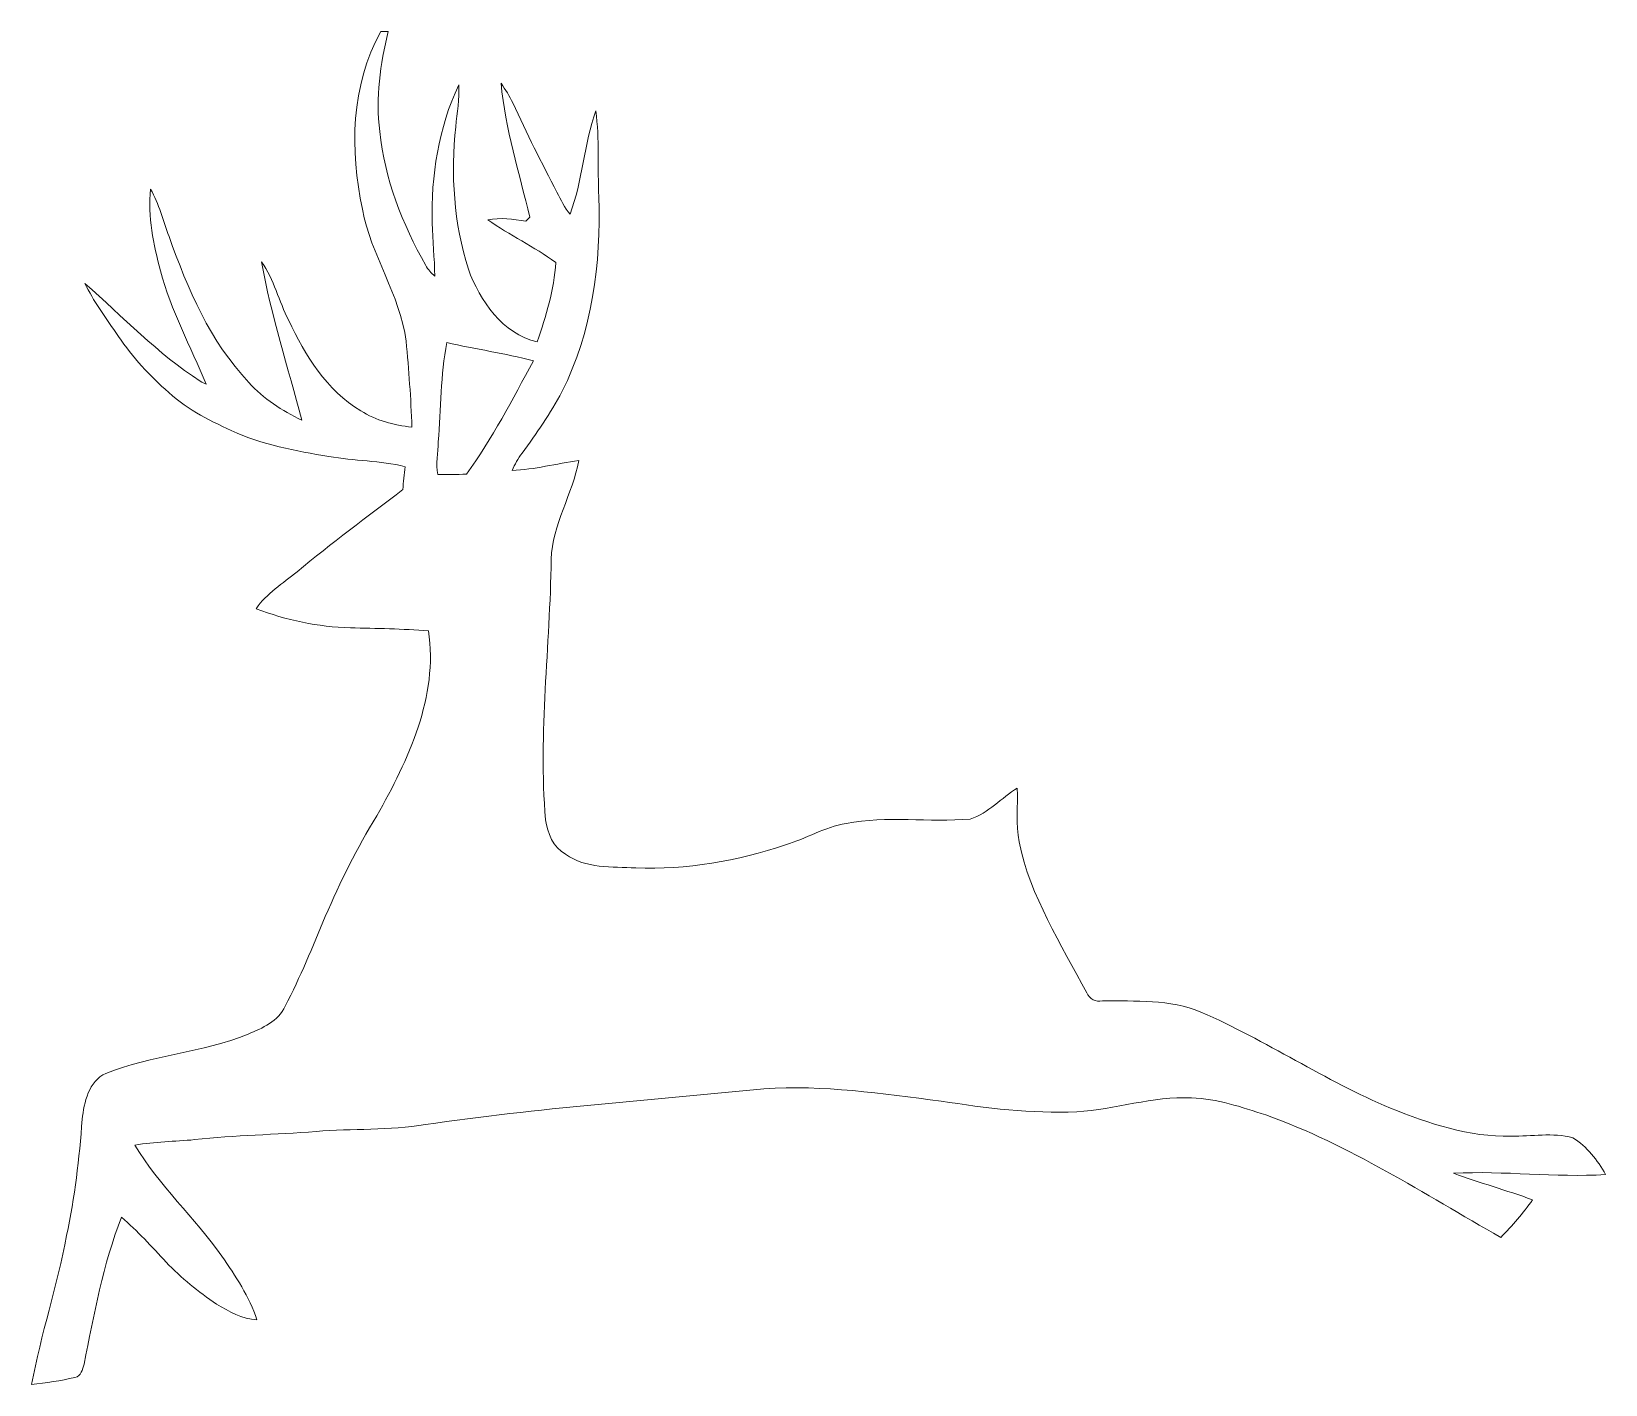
# Model space of a CAD drawing. Header units: centimetres. Extents: x -16.2 to 16.2, y -14 to 14.
import ezdxf

# ---------------------------------------------------------------- set-up
doc = ezdxf.new("R2010")
doc.units = ezdxf.units.CM
doc.header["$MEASUREMENT"] = 0
doc.layers.add('Layer 1', color=7, linetype='Continuous')

msp = doc.modelspace()

# ---------------------------------------------------------------- linework, layer by layer
at = {"layer": 'Layer 1', "color": 253, "lineweight": 9}
for points, knots in [([(-9.03006, 13.95554), (-8.97961, 13.95554), (-8.92881, 13.95518), (-8.87801, 13.95518), (-8.87801, 13.95518), (-9.03782, 13.28314), (-9.14824, 12.58499), (-9.05087, 11.89496), (-9.05087, 11.89496), (-8.95492, 10.91459), (-8.58556, 9.98149), (-8.10437, 9.12918), (-8.10437, 9.12918), (-8.05569, 9.04522), (-7.98901, 8.97361), (-7.91846, 8.90729), (-7.91846, 8.90729), (-7.91669, 9.27382), (-7.96784, 9.63824), (-7.96926, 10.00478), (-7.96926, 10.00478), (-7.99677, 10.97668), (-7.83873, 11.96728), (-7.42421, 12.85205), (-7.42421, 12.85205), (-7.40128, 12.56347), (-7.45808, 12.27808), (-7.48489, 11.99197), (-7.48489, 11.99197), (-7.59002, 11.00914), (-7.52405, 9.99878), (-7.22454, 9.05404), (-7.22454, 9.05404), (-6.98712, 8.39929), (-6.5211, 7.71595), (-5.80144, 7.55262), (-5.80144, 7.55262), (-5.62752, 8.08602), (-5.45254, 8.62824), (-5.42079, 9.19233), (-5.42079, 9.19233), (-5.87129, 9.51265), (-6.36941, 9.75677), (-6.82449, 10.06969), (-6.82449, 10.06969), (-6.56308, 10.12296), (-6.29885, 10.08274), (-6.03921, 10.04217), (-6.03921, 10.04217), (-6.01169, 10.06898), (-5.98417, 10.09544), (-5.95631, 10.12225), (-5.95631, 10.12225), (-6.1715, 11.03806), (-6.46677, 11.94506), (-6.54862, 12.88627), (-6.54862, 12.88627), (-6.45937, 12.75644), (-6.37152, 12.6245), (-6.30556, 12.48092), (-6.30556, 12.48092), (-6.0251, 11.85615), (-5.70971, 11.24797), (-5.39821, 10.63837), (-5.39821, 10.63837), (-5.31707, 10.48209), (-5.23558, 10.32439), (-5.12622, 10.18575), (-5.12622, 10.18575), (-4.86728, 10.87473), (-4.83518, 11.62932), (-4.59529, 12.32217), (-4.59529, 12.32217), (-4.51662, 11.73339), (-4.55966, 11.13755), (-4.53426, 10.54559), (-4.53426, 10.54559), (-4.48487, 9.17152), (-4.66902, 7.76005), (-5.29379, 6.5211), (-5.29379, 6.5211), (-5.53403, 6.07907), (-5.81766, 5.66173), (-6.11576, 5.25709), (-6.11576, 5.25709), (-6.19725, 5.14562), (-6.26816, 5.02602), (-6.32284, 4.89938), (-6.32284, 4.89938), (-5.85859, 4.92231), (-5.40597, 5.03731), (-4.94771, 5.10716), (-4.94771, 5.10716), (-5.07189, 4.40866), (-5.49417, 3.78954), (-5.51604, 3.06776), (-5.51604, 3.06776), (-5.53403, 1.27705), (-5.78838, -0.51294), (-5.62963, -2.30364), (-5.62963, -2.30364), (-5.59436, -2.57739), (-5.47723, -2.87761), (-5.22006, -3.01484), (-5.22006, -3.01484), (-4.80307, -3.31858), (-4.25909, -3.27448), (-3.77191, -3.29812), (-3.77191, -3.29812), (-2.72169, -3.33834), (-1.67217, -3.15807), (-0.67875, -2.82399), (-0.67875, -2.82399), (-0.25683, -2.6924), (0.1277, -2.4578), (0.56797, -2.38196), (0.56797, -2.38196), (1.41216, -2.21545), (2.28035, -2.36714), (3.1316, -2.29165), (3.1316, -2.29165), (3.50978, -2.17135), (3.77154, -1.85385), (4.10245, -1.65065), (4.10245, -1.65065), (4.11127, -2.02142), (4.07706, -2.39501), (4.13808, -2.76331), (4.13808, -2.76331), (4.37091, -3.8929), (5.00626, -4.87045), (5.53437, -5.87657), (5.53437, -5.87657), (5.58941, -5.99899), (5.71817, -6.07554), (5.85858, -6.04061), (5.85858, -6.04061), (6.53944, -6.04908), (7.24711, -6.00851), (7.89199, -6.27274), (7.89199, -6.27274), (9.23255, -6.85624), (10.44927, -7.68879), (11.80007, -8.25183), (11.80007, -8.25183), (12.5917, -8.57109), (13.42496, -8.85613), (14.29033, -8.83144), (14.29033, -8.83144), (14.71366, -8.83849), (15.14828, -8.75206), (15.56421, -8.86566), (15.56421, -8.86566), (15.85243, -9.04875), (16.0782, -9.32498), (16.23837, -9.62519), (16.23837, -9.62519), (15.19273, -9.68834), (14.14816, -9.54264), (13.10323, -9.59803), (13.10323, -9.59803), (13.64016, -9.7984), (14.19508, -9.94657), (14.732, -10.14624), (14.732, -10.14624), (14.53798, -10.42282), (14.31502, -10.67823), (14.07866, -10.91953), (14.07866, -10.91953), (12.49151, -10.02594), (10.95622, -9.00889), (9.22973, -8.39576), (9.22973, -8.39576), (8.72948, -8.23454), (8.22537, -8.05709), (7.69443, -8.04369), (7.69443, -8.04369), (6.89292, -8.001), (6.12457, -8.28851), (5.32906, -8.32873), (5.32906, -8.32873), (4.39031, -8.37424), (3.4544, -8.25183), (2.52835, -8.11001), (2.52835, -8.11001), (1.31621, -7.95549), (0.09983, -7.77311), (-1.12607, -7.85319), (-1.12607, -7.85319), (-3.45441, -8.09378), (-5.79226, -8.25077), (-8.10931, -8.59261), (-8.10931, -8.59261), (-8.85543, -8.71961), (-9.61532, -8.67481), (-10.36744, -8.73513), (-10.36744, -8.73513), (-11.20211, -8.80286), (-12.04066, -8.81168), (-12.87357, -8.90411), (-12.87357, -8.90411), (-13.28279, -8.9468), (-13.69731, -8.94292), (-14.103, -9.017), (-14.103, -9.017), (-13.60417, -9.85203), (-12.87075, -10.51313), (-12.3123, -11.30547), (-12.3123, -11.30547), (-12.02902, -11.71822), (-11.7401, -12.14191), (-11.58558, -12.62345), (-11.58558, -12.62345), (-11.89214, -12.60158), (-12.16378, -12.45094), (-12.42061, -12.29536), (-12.42061, -12.29536), (-12.79949, -12.04948), (-13.14274, -11.75138), (-13.46201, -11.43318), (-13.46201, -11.43318), (-13.75411, -11.10862), (-14.05256, -10.789), (-14.38311, -10.50325), (-14.38311, -10.50325), (-14.75917, -11.4808), (-14.95284, -12.51444), (-15.15322, -13.53855), (-15.15322, -13.53855), (-15.1825, -13.64368), (-15.2139, -13.78444), (-15.3409, -13.80808), (-15.3409, -13.80808), (-15.63476, -13.88392), (-15.93815, -13.91673), (-16.23837, -13.95554), (-16.23837, -13.95554), (-16.04116, -12.92154), (-15.70708, -11.91825), (-15.51482, -10.88249), (-15.51482, -10.88249), (-15.34337, -10.09297), (-15.25094, -9.2897), (-15.19167, -8.48501), (-15.19167, -8.48501), (-15.1504, -8.13329), (-15.06221, -7.69902), (-14.70237, -7.53639), (-14.70237, -7.53639), (-13.75516, -7.16174), (-12.71306, -7.11341), (-11.76867, -6.72712), (-11.76867, -6.72712), (-11.47269, -6.60259), (-11.14567, -6.46606), (-11.00597, -6.15139), (-11.00597, -6.15139), (-10.68988, -5.55413), (-10.43729, -4.92478), (-10.17553, -4.30213), (-10.17553, -4.30213), (-9.86438, -3.5881), (-9.52395, -2.88537), (-9.11261, -2.22285), (-9.11261, -2.22285), (-8.46279, -1.06821), (-7.84437, 0.23001), (-8.04616, 1.5942), (-8.04616, 1.5942), (-8.58274, 1.6316), (-9.12072, 1.64394), (-9.65836, 1.65347), (-9.65836, 1.65347), (-10.32405, 1.67287), (-10.98268, 1.81292), (-11.60498, 2.04787), (-11.60498, 2.04787), (-11.3852, 2.36502), (-11.05147, 2.56928), (-10.75973, 2.81199), (-10.75973, 2.81199), (-10.04923, 3.3976), (-9.31052, 3.94758), (-8.57815, 4.50497), (-8.57815, 4.50497), (-8.56404, 4.66231), (-8.54711, 4.82), (-8.52982, 4.97699), (-8.52982, 4.97699), (-9.04417, 5.10893), (-9.58039, 5.09623), (-10.10144, 5.18795), (-10.10144, 5.18795), (-10.78689, 5.30049), (-11.48045, 5.43101), (-12.11545, 5.72488), (-12.11545, 5.72488), (-12.60511, 5.94536), (-13.09053, 6.20042), (-13.48176, 6.57437), (-13.48176, 6.57437), (-13.86664, 6.9215), (-14.21377, 7.31202), (-14.49776, 7.74629), (-14.49776, 7.74629), (-14.72777, 8.0712), (-14.95955, 8.39752), (-15.13417, 8.757), (-15.13417, 8.757), (-14.35559, 8.07014), (-13.6324, 7.30955), (-12.7568, 6.74088), (-12.7568, 6.74088), (-12.71623, 6.71865), (-12.67425, 6.69995), (-12.63192, 6.68055), (-12.63192, 6.68055), (-12.95436, 7.4556), (-13.36393, 8.19997), (-13.57595, 9.0177), (-13.57595, 9.0177), (-13.71812, 9.56486), (-13.84124, 10.1353), (-13.78339, 10.70363), (-13.78339, 10.70363), (-13.60065, 10.40165), (-13.52903, 10.05029), (-13.40097, 9.72467), (-13.40097, 9.72467), (-13.01221, 8.64588), (-12.55501, 7.55756), (-11.7528, 6.71583), (-11.7528, 6.71583), (-11.45505, 6.3754), (-11.06594, 6.13057), (-10.6606, 5.9376), (-10.6606, 5.9376), (-10.94741, 7.0231), (-11.29419, 8.0966), (-11.49068, 9.20468), (-11.49068, 9.20468), (-11.23527, 8.83602), (-11.13156, 8.39188), (-10.93153, 7.995), (-10.93153, 7.995), (-10.58616, 7.27639), (-10.14977, 6.54685), (-9.44387, 6.13128), (-9.44387, 6.13128), (-9.13025, 5.92526), (-8.7563, 5.84129), (-8.38906, 5.79155), (-8.38906, 5.79155), (-8.40952, 6.38422), (-8.45221, 6.97618), (-8.50971, 7.56638), (-8.50971, 7.56638), (-8.63142, 8.5284), (-9.23573, 9.34014), (-9.41176, 10.2877), (-9.41176, 10.2877), (-9.66647, 11.5062), (-9.65306, 12.84499), (-9.03006, 13.95554), (-9.03006, 13.95554), (-9.03006, 13.95554), (-9.03006, 13.95554), (-9.03006, 13.95554)], [0, 0, 0, 0, 0.01075269, 0.01075269, 0.01075269, 0.01075269, 0.02150538, 0.02150538, 0.02150538, 0.02150538, 0.03225806, 0.03225806, 0.03225806, 0.03225806, 0.04301075, 0.04301075, 0.04301075, 0.04301075, 0.05376344, 0.05376344, 0.05376344, 0.05376344, 0.06451613, 0.06451613, 0.06451613, 0.06451613, 0.07526882, 0.07526882, 0.07526882, 0.07526882, 0.08602151, 0.08602151, 0.08602151, 0.08602151, 0.09677419, 0.09677419, 0.09677419, 0.09677419, 0.10752688, 0.10752688, 0.10752688, 0.10752688, 0.11827957, 0.11827957, 0.11827957, 0.11827957, 0.12903226, 0.12903226, 0.12903226, 0.12903226, 0.13978495, 0.13978495, 0.13978495, 0.13978495, 0.15053763, 0.15053763, 0.15053763, 0.15053763, 0.16129032, 0.16129032, 0.16129032, 0.16129032, 0.17204301, 0.17204301, 0.17204301, 0.17204301, 0.1827957, 0.1827957, 0.1827957, 0.1827957, 0.19354839, 0.19354839, 0.19354839, 0.19354839, 0.20430108, 0.20430108, 0.20430108, 0.20430108, 0.21505376, 0.21505376, 0.21505376, 0.21505376, 0.22580645, 0.22580645, 0.22580645, 0.22580645, 0.23655914, 0.23655914, 0.23655914, 0.23655914, 0.24731183, 0.24731183, 0.24731183, 0.24731183, 0.25806452, 0.25806452, 0.25806452, 0.25806452, 0.2688172, 0.2688172, 0.2688172, 0.2688172, 0.27956989, 0.27956989, 0.27956989, 0.27956989, 0.29032258, 0.29032258, 0.29032258, 0.29032258, 0.30107527, 0.30107527, 0.30107527, 0.30107527, 0.31182796, 0.31182796, 0.31182796, 0.31182796, 0.32258065, 0.32258065, 0.32258065, 0.32258065, 0.33333333, 0.33333333, 0.33333333, 0.33333333, 0.34408602, 0.34408602, 0.34408602, 0.34408602, 0.35483871, 0.35483871, 0.35483871, 0.35483871, 0.3655914, 0.3655914, 0.3655914, 0.3655914, 0.37634409, 0.37634409, 0.37634409, 0.37634409, 0.38709677, 0.38709677, 0.38709677, 0.38709677, 0.39784946, 0.39784946, 0.39784946, 0.39784946, 0.40860215, 0.40860215, 0.40860215, 0.40860215, 0.41935484, 0.41935484, 0.41935484, 0.41935484, 0.43010753, 0.43010753, 0.43010753, 0.43010753, 0.44086022, 0.44086022, 0.44086022, 0.44086022, 0.4516129, 0.4516129, 0.4516129, 0.4516129, 0.46236559, 0.46236559, 0.46236559, 0.46236559, 0.47311828, 0.47311828, 0.47311828, 0.47311828, 0.48387097, 0.48387097, 0.48387097, 0.48387097, 0.49462366, 0.49462366, 0.49462366, 0.49462366, 0.50537634, 0.50537634, 0.50537634, 0.50537634, 0.51612903, 0.51612903, 0.51612903, 0.51612903, 0.52688172, 0.52688172, 0.52688172, 0.52688172, 0.53763441, 0.53763441, 0.53763441, 0.53763441, 0.5483871, 0.5483871, 0.5483871, 0.5483871, 0.55913978, 0.55913978, 0.55913978, 0.55913978, 0.56989247, 0.56989247, 0.56989247, 0.56989247, 0.58064516, 0.58064516, 0.58064516, 0.58064516, 0.59139785, 0.59139785, 0.59139785, 0.59139785, 0.60215054, 0.60215054, 0.60215054, 0.60215054, 0.61290323, 0.61290323, 0.61290323, 0.61290323, 0.62365591, 0.62365591, 0.62365591, 0.62365591, 0.6344086, 0.6344086, 0.6344086, 0.6344086, 0.64516129, 0.64516129, 0.64516129, 0.64516129, 0.65591398, 0.65591398, 0.65591398, 0.65591398, 0.66666667, 0.66666667, 0.66666667, 0.66666667, 0.67741935, 0.67741935, 0.67741935, 0.67741935, 0.68817204, 0.68817204, 0.68817204, 0.68817204, 0.69892473, 0.69892473, 0.69892473, 0.69892473, 0.70967742, 0.70967742, 0.70967742, 0.70967742, 0.72043011, 0.72043011, 0.72043011, 0.72043011, 0.7311828, 0.7311828, 0.7311828, 0.7311828, 0.74193548, 0.74193548, 0.74193548, 0.74193548, 0.75268817, 0.75268817, 0.75268817, 0.75268817, 0.76344086, 0.76344086, 0.76344086, 0.76344086, 0.77419355, 0.77419355, 0.77419355, 0.77419355, 0.78494624, 0.78494624, 0.78494624, 0.78494624, 0.79569892, 0.79569892, 0.79569892, 0.79569892, 0.80645161, 0.80645161, 0.80645161, 0.80645161, 0.8172043, 0.8172043, 0.8172043, 0.8172043, 0.82795699, 0.82795699, 0.82795699, 0.82795699, 0.83870968, 0.83870968, 0.83870968, 0.83870968, 0.84946237, 0.84946237, 0.84946237, 0.84946237, 0.86021505, 0.86021505, 0.86021505, 0.86021505, 0.87096774, 0.87096774, 0.87096774, 0.87096774, 0.88172043, 0.88172043, 0.88172043, 0.88172043, 0.89247312, 0.89247312, 0.89247312, 0.89247312, 0.90322581, 0.90322581, 0.90322581, 0.90322581, 0.91397849, 0.91397849, 0.91397849, 0.91397849, 0.92473118, 0.92473118, 0.92473118, 0.92473118, 0.93548387, 0.93548387, 0.93548387, 0.93548387, 0.94623656, 0.94623656, 0.94623656, 0.94623656, 0.95698925, 0.95698925, 0.95698925, 0.95698925, 0.96774194, 0.96774194, 0.96774194, 0.96774194, 0.97849462, 0.97849462, 0.97849462, 0.97849462, 1, 1, 1, 1]), ([(-7.66975, 7.54133), (-7.80027, 6.86541), (-7.78299, 6.17432), (-7.84437, 5.49134), (-7.84437, 5.49134), (-7.85672, 5.26627), (-7.89376, 5.03837), (-7.85637, 4.81401), (-7.85637, 4.81401), (-7.65916, 4.81577), (-7.46196, 4.81824), (-7.26476, 4.82141), (-7.26476, 4.82141), (-6.73206, 5.55625), (-6.31508, 6.36446), (-5.88187, 7.15927), (-5.88187, 7.15927), (-6.47066, 7.31661), (-7.07673, 7.40092), (-7.66975, 7.54133)], [0, 0, 0, 0, 0.16666667, 0.16666667, 0.16666667, 0.16666667, 0.33333333, 0.33333333, 0.33333333, 0.33333333, 0.5, 0.5, 0.5, 0.5, 0.66666667, 0.66666667, 0.66666667, 0.66666667, 1, 1, 1, 1])]:
    msp.add_open_spline(points, degree=3, knots=knots, dxfattribs=at)

doc.saveas('drawing.dxf')
